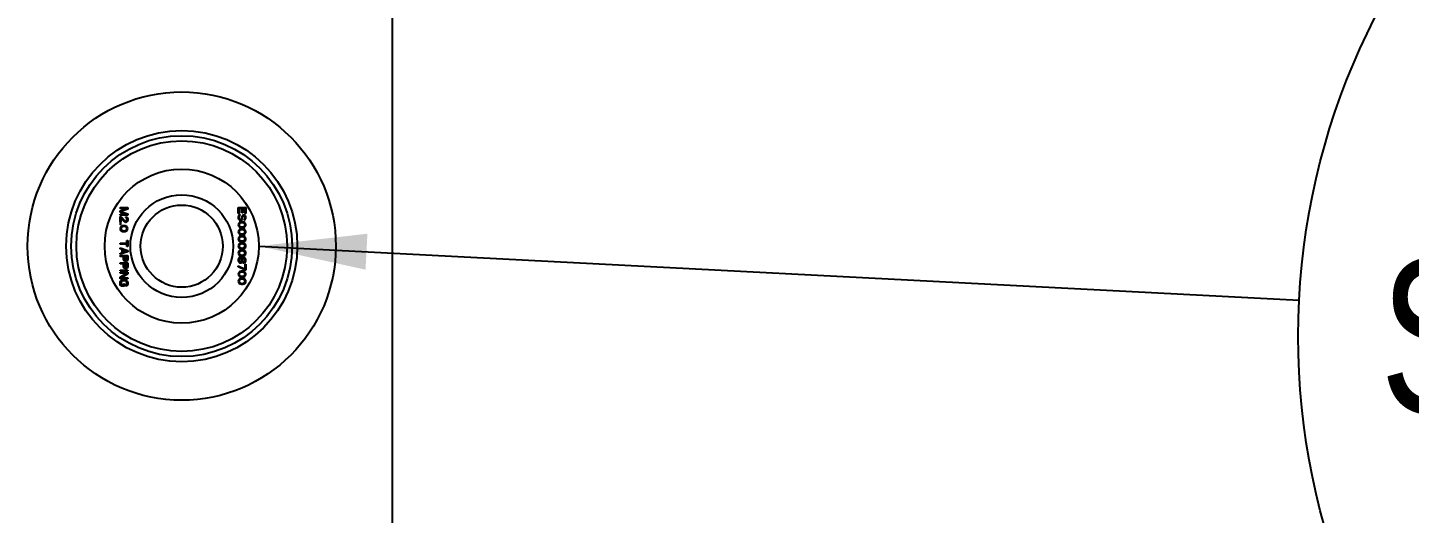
# Model space of a CAD drawing. Header units: millimetres. Extents: x 0 to 841, y 0 to 594.
# Drawn here: x 701.07 to 727.97, y 459.54 to 468.99 of the extents above; entities that cross this region are included whole.
import ezdxf

# ---------------------------------------------------------------- set-up
doc = ezdxf.new("R2010")
doc.units = ezdxf.units.MM
doc.header["$LTSCALE"] = 46.255
doc.layers.get('0').update_dxf_attribs({"linetype": 'CONTINUOUS'})
doc.layers.add('ASSEM_MEM', color=7, linetype='CONTINUOUS')
doc.layers.add('DETAIL', color=7, linetype='CONTINUOUS')
doc.styles.get("Standard").update_dxf_attribs({"font": 'txt', "width": 0.8})
doc.dimstyles.get("Standard").update_dxf_attribs({"dimtxt": 3, "dimasz": 2.1, "dimexe": 2, "dimexo": 1, "dimtad": 1, "dimzin": 0, "dimdsep": 46, "dimtxsty": 'STANDARD', "dimblk": '_FILLED', "dimblk1": '_FILLED', "dimblk2": '_FILLED', "dimcen": 0.09, "dimazin": 0, "dimtol": 1, "dimtp": 0.01, "dimtm": 0.01, "dimtfac": 1, "dimtofl": 0, "dimtmove": 0, "dimatfit": 3, "dimldrblk": '_FILLED', "dimfxl": 1, "dimtolj": 1, "dimtzin": 0, "dimarcsym": 0})

# ---------------------------------------------------------------- blocks, each defined once
blk = doc.blocks.new('_FILLED')
at = {"color": 0, "linetype": 'BYBLOCK'}
blk.add_solid([(0, 0), (-1, 0.167), (-1, -0.167)], dxfattribs=at)
blk = doc.blocks.new('BALLOON_BL30', base_point=(739.403, 462.985))
at = {"layer": 'DETAIL', "color": 7, "linetype": 'CONTINUOUS'}
blk.add_circle((739.403, 462.985), 13.593, dxfattribs=at)
at = {"layer": 'DETAIL', "color": 7, "linetype": 'CONTINUOUS', "insert": (727.403, 464.485), "char_height": 3, "width": 24, "attachment_point": 1, "line_spacing_factor": 0.9}
blk.add_mtext('Standoff 5', dxfattribs=at)

msp = doc.modelspace()

# ---------------------------------------------------------------- linework, layer by layer
at = {"layer": 'ASSEM_MEM', "color": 3, "linetype": 'CONTINUOUS'}
msp.add_line((708.172, 510.388), (708.172, 448.388), dxfattribs=at)
at = {"layer": 'ASSEM_MEM', "color": 1, "linetype": 'CONTINUOUS'}
for p, q in [((702.872, 465.488), (703.022, 465.488)), ((702.872, 465.469), (702.872, 465.488)), ((702.872, 465.426), (702.99, 465.469)), ((702.99, 465.469), (702.872, 465.469)), ((702.872, 465.401), (702.872, 465.426)), ((703.022, 465.46), (702.888, 465.413)), ((703.022, 465.488), (703.022, 465.46)), ((705.172, 465.488), (705.322, 465.488)), ((705.172, 465.376), (705.172, 465.488)), ((705.242, 465.469), (705.191, 465.469)), ((705.191, 465.469), (705.191, 465.376)), ((705.242, 465.388), (705.242, 465.469)), ((705.303, 465.469), (705.261, 465.469)), ((705.261, 465.469), (705.261, 465.388)), ((705.303, 465.376), (705.303, 465.469)), ((705.322, 465.488), (705.322, 465.376)), ((702.99, 465.357), (702.872, 465.401)), ((702.872, 465.357), (702.99, 465.357)), ((702.872, 465.338), (702.872, 465.357)), ((703.022, 465.338), (702.872, 465.338)), ((702.872, 465.313), (702.888, 465.313)), ((702.872, 465.201), (702.872, 465.313)), ((702.888, 465.201), (702.872, 465.201)), ((702.872, 465.176), (702.888, 465.176)), ((702.872, 465.16), (702.872, 465.176)), ((702.888, 465.16), (702.872, 465.16)), ((702.888, 465.413), (703.022, 465.366)), ((702.888, 465.313), (702.968, 465.226)), ((702.888, 465.288), (702.888, 465.201)), ((702.958, 465.21), (702.888, 465.288)), ((702.888, 465.176), (702.888, 465.16)), ((702.968, 465.204), (702.958, 465.21)), ((702.968, 465.226), (702.98, 465.219)), ((702.98, 465.201), (702.968, 465.204)), ((702.98, 465.219), (702.987, 465.219)), ((702.987, 465.201), (702.98, 465.201)), ((702.987, 465.31), (703, 465.307)), ((702.987, 465.294), (702.987, 465.31)), ((702.996, 465.288), (702.987, 465.294)), ((702.987, 465.219), (702.996, 465.226)), ((703, 465.204), (702.987, 465.201)), ((703.003, 465.279), (702.996, 465.288)), ((702.996, 465.226), (703.003, 465.235)), ((703, 465.307), (703.012, 465.294)), ((703.012, 465.216), (703, 465.204)), ((703.006, 465.263), (703.003, 465.279)), ((703.003, 465.235), (703.006, 465.251)), ((703.006, 465.251), (703.006, 465.263)), ((703.012, 465.294), (703.019, 465.282)), ((703.019, 465.229), (703.012, 465.216)), ((703.019, 465.282), (703.022, 465.26)), ((703.022, 465.248), (703.019, 465.229)), ((703.022, 465.366), (703.022, 465.338)), ((703.022, 465.26), (703.022, 465.248)), ((705.191, 465.376), (705.172, 465.376)), ((705.175, 465.323), (705.172, 465.307)), ((705.172, 465.307), (705.172, 465.282)), ((705.172, 465.282), (705.175, 465.266)), ((705.175, 465.173), (705.172, 465.154)), ((705.172, 465.154), (705.175, 465.135)), ((705.185, 465.338), (705.175, 465.323)), ((705.175, 465.266), (705.181, 465.254)), ((705.185, 465.188), (705.175, 465.173)), ((705.181, 465.254), (705.194, 465.241)), ((705.201, 465.348), (705.185, 465.338)), ((705.194, 465.198), (705.185, 465.188)), ((705.191, 465.169), (705.188, 465.154)), ((705.188, 465.154), (705.191, 465.138)), ((705.191, 465.307), (705.194, 465.319)), ((705.191, 465.282), (705.191, 465.307)), ((705.194, 465.269), (705.191, 465.282)), ((705.197, 465.179), (705.191, 465.169)), ((705.194, 465.319), (705.204, 465.329)), ((705.201, 465.26), (705.194, 465.269)), ((705.194, 465.241), (705.207, 465.235)), ((705.207, 465.204), (705.194, 465.198)), ((705.217, 465.191), (705.197, 465.179)), ((705.213, 465.351), (705.201, 465.348)), ((705.21, 465.254), (705.201, 465.26)), ((705.204, 465.329), (705.213, 465.332)), ((705.207, 465.235), (705.223, 465.235)), ((705.217, 465.207), (705.207, 465.204)), ((705.22, 465.254), (705.21, 465.254)), ((705.213, 465.332), (705.213, 465.351)), ((705.233, 465.21), (705.217, 465.207)), ((705.236, 465.194), (705.217, 465.191)), ((705.229, 465.26), (705.22, 465.254)), ((705.223, 465.235), (705.236, 465.241)), ((705.236, 465.269), (705.229, 465.26)), ((705.261, 465.21), (705.233, 465.21)), ((705.239, 465.282), (705.236, 465.269)), ((705.236, 465.241), (705.248, 465.254)), ((705.258, 465.194), (705.236, 465.194)), ((705.242, 465.313), (705.239, 465.301)), ((705.239, 465.301), (705.239, 465.282)), ((705.261, 465.388), (705.242, 465.388)), ((705.248, 465.326), (705.242, 465.313)), ((705.261, 465.338), (705.248, 465.326)), ((705.248, 465.254), (705.255, 465.266)), ((705.255, 465.266), (705.258, 465.282)), ((705.258, 465.301), (705.261, 465.31)), ((705.258, 465.282), (705.258, 465.301)), ((705.277, 465.191), (705.258, 465.194)), ((705.274, 465.341), (705.261, 465.338)), ((705.261, 465.31), (705.268, 465.319)), ((705.277, 465.207), (705.261, 465.21)), ((705.268, 465.319), (705.277, 465.323)), ((705.287, 465.341), (705.274, 465.341)), ((705.277, 465.323), (705.284, 465.323)), ((705.287, 465.204), (705.277, 465.207)), ((705.296, 465.179), (705.277, 465.191)), ((705.284, 465.323), (705.293, 465.319)), ((705.3, 465.338), (705.287, 465.341)), ((705.293, 465.266), (705.287, 465.263)), ((705.287, 465.263), (705.287, 465.244)), ((705.287, 465.244), (705.296, 465.248)), ((705.3, 465.198), (705.287, 465.204)), ((705.293, 465.319), (705.3, 465.31)), ((705.3, 465.273), (705.293, 465.266)), ((705.296, 465.248), (705.309, 465.257)), ((705.303, 465.169), (705.296, 465.179)), ((705.312, 465.326), (705.3, 465.338)), ((705.3, 465.31), (705.303, 465.301)), ((705.303, 465.282), (705.3, 465.273)), ((705.309, 465.188), (705.3, 465.198)), ((705.322, 465.376), (705.303, 465.376)), ((705.303, 465.301), (705.303, 465.282)), ((705.306, 465.154), (705.303, 465.169)), ((705.303, 465.138), (705.306, 465.154)), ((705.309, 465.257), (705.319, 465.269)), ((705.319, 465.173), (705.309, 465.188)), ((705.319, 465.313), (705.312, 465.326)), ((705.322, 465.301), (705.319, 465.313)), ((705.319, 465.269), (705.322, 465.285)), ((705.322, 465.154), (705.319, 465.173)), ((705.319, 465.135), (705.322, 465.154)), ((705.322, 465.285), (705.322, 465.301)), ((702.875, 465.098), (702.872, 465.079)), ((702.872, 465.079), (702.875, 465.06)), ((702.885, 465.113), (702.875, 465.098)), ((702.875, 465.06), (702.885, 465.044)), ((702.894, 465.123), (702.885, 465.113)), ((702.885, 465.044), (702.894, 465.035)), ((702.891, 465.094), (702.888, 465.079)), ((702.888, 465.079), (702.891, 465.063)), ((702.897, 465.104), (702.891, 465.094)), ((702.891, 465.063), (702.897, 465.054)), ((702.907, 465.129), (702.894, 465.123)), ((702.894, 465.035), (702.907, 465.029)), ((702.917, 465.116), (702.897, 465.104)), ((702.897, 465.054), (702.917, 465.041)), ((702.917, 465.132), (702.907, 465.129)), ((702.907, 465.029), (702.917, 465.026)), ((702.933, 465.135), (702.917, 465.132)), ((702.936, 465.119), (702.917, 465.116)), ((702.917, 465.041), (702.936, 465.038)), ((702.917, 465.026), (702.933, 465.023)), ((702.961, 465.135), (702.933, 465.135)), ((702.933, 465.023), (702.961, 465.023)), ((702.958, 465.119), (702.936, 465.119)), ((702.936, 465.038), (702.958, 465.038)), ((702.977, 465.116), (702.958, 465.119)), ((702.958, 465.038), (702.977, 465.041)), ((702.977, 465.132), (702.961, 465.135)), ((702.961, 465.023), (702.977, 465.026)), ((702.987, 465.129), (702.977, 465.132)), ((702.996, 465.104), (702.977, 465.116)), ((702.977, 465.041), (702.996, 465.054)), ((702.977, 465.026), (702.987, 465.029)), ((703, 465.123), (702.987, 465.129)), ((702.987, 465.029), (703, 465.035)), ((703.003, 465.094), (702.996, 465.104)), ((702.996, 465.054), (703.003, 465.063)), ((703.009, 465.113), (703, 465.123)), ((703, 465.035), (703.009, 465.044)), ((703.006, 465.079), (703.003, 465.094)), ((703.003, 465.063), (703.006, 465.079)), ((703.019, 465.098), (703.009, 465.113)), ((703.009, 465.044), (703.019, 465.06)), ((703.022, 465.079), (703.019, 465.098)), ((703.019, 465.06), (703.022, 465.079)), ((705.175, 465.035), (705.172, 465.016)), ((705.172, 465.016), (705.175, 464.998)), ((705.175, 464.898), (705.172, 464.879)), ((705.172, 464.879), (705.175, 464.86)), ((705.175, 465.135), (705.185, 465.119)), ((705.185, 465.051), (705.175, 465.035)), ((705.175, 464.998), (705.185, 464.982)), ((705.185, 464.913), (705.175, 464.898)), ((705.185, 465.119), (705.194, 465.11)), ((705.194, 465.06), (705.185, 465.051)), ((705.185, 464.982), (705.194, 464.973)), ((705.194, 464.923), (705.185, 464.913)), ((705.191, 465.032), (705.188, 465.016)), ((705.188, 465.016), (705.191, 465.001)), ((705.191, 464.894), (705.188, 464.879)), ((705.188, 464.879), (705.191, 464.863)), ((705.191, 465.138), (705.197, 465.129)), ((705.197, 465.041), (705.191, 465.032)), ((705.191, 465.001), (705.197, 464.991)), ((705.197, 464.904), (705.191, 464.894)), ((705.194, 465.11), (705.207, 465.104)), ((705.207, 465.066), (705.194, 465.06)), ((705.194, 464.973), (705.207, 464.966)), ((705.207, 464.929), (705.194, 464.923)), ((705.197, 465.129), (705.217, 465.116)), ((705.217, 465.054), (705.197, 465.041)), ((705.197, 464.991), (705.217, 464.979)), ((705.217, 464.916), (705.197, 464.904)), ((705.207, 465.104), (705.217, 465.101)), ((705.217, 465.069), (705.207, 465.066)), ((705.207, 464.966), (705.217, 464.963)), ((705.217, 464.932), (705.207, 464.929)), ((705.217, 465.116), (705.236, 465.113)), ((705.217, 465.101), (705.233, 465.098)), ((705.233, 465.073), (705.217, 465.069)), ((705.236, 465.057), (705.217, 465.054)), ((705.217, 464.979), (705.236, 464.976)), ((705.217, 464.963), (705.233, 464.96)), ((705.233, 464.935), (705.217, 464.932)), ((705.236, 464.919), (705.217, 464.916)), ((705.233, 465.098), (705.261, 465.098)), ((705.261, 465.073), (705.233, 465.073)), ((705.233, 464.96), (705.261, 464.96)), ((705.261, 464.935), (705.233, 464.935)), ((705.236, 465.113), (705.258, 465.113)), ((705.258, 465.057), (705.236, 465.057)), ((705.236, 464.976), (705.258, 464.976)), ((705.258, 464.919), (705.236, 464.919)), ((705.258, 465.113), (705.277, 465.116)), ((705.277, 465.054), (705.258, 465.057)), ((705.258, 464.976), (705.277, 464.979)), ((705.277, 464.916), (705.258, 464.919)), ((705.261, 465.098), (705.277, 465.101)), ((705.277, 465.069), (705.261, 465.073)), ((705.261, 464.96), (705.277, 464.963)), ((705.277, 464.932), (705.261, 464.935)), ((705.277, 465.116), (705.296, 465.129)), ((705.277, 465.101), (705.287, 465.104)), ((705.287, 465.066), (705.277, 465.069)), ((705.296, 465.041), (705.277, 465.054)), ((705.277, 464.979), (705.296, 464.991)), ((705.277, 464.963), (705.287, 464.966)), ((705.287, 464.929), (705.277, 464.932)), ((705.296, 464.904), (705.277, 464.916)), ((705.287, 465.104), (705.3, 465.11)), ((705.3, 465.06), (705.287, 465.066)), ((705.287, 464.966), (705.3, 464.973)), ((705.3, 464.923), (705.287, 464.929)), ((705.296, 465.129), (705.303, 465.138)), ((705.303, 465.032), (705.296, 465.041)), ((705.296, 464.991), (705.303, 465.001)), ((705.303, 464.894), (705.296, 464.904)), ((705.3, 465.11), (705.309, 465.119)), ((705.309, 465.051), (705.3, 465.06)), ((705.3, 464.973), (705.309, 464.982)), ((705.309, 464.913), (705.3, 464.923)), ((705.306, 465.016), (705.303, 465.032)), ((705.303, 465.001), (705.306, 465.016)), ((705.306, 464.879), (705.303, 464.894)), ((705.303, 464.863), (705.306, 464.879)), ((705.309, 465.119), (705.319, 465.135)), ((705.319, 465.035), (705.309, 465.051)), ((705.309, 464.982), (705.319, 464.998)), ((705.319, 464.898), (705.309, 464.913)), ((705.322, 465.016), (705.319, 465.035)), ((705.319, 464.998), (705.322, 465.016)), ((705.322, 464.879), (705.319, 464.898)), ((705.319, 464.86), (705.322, 464.879)), ((702.872, 464.798), (703.006, 464.798)), ((702.872, 464.779), (702.872, 464.798)), ((703.006, 464.779), (702.872, 464.779)), ((702.872, 464.704), (703.022, 464.654)), ((702.872, 464.685), (702.872, 464.704)), ((702.91, 464.673), (702.872, 464.685)), ((703.022, 464.629), (702.872, 464.579)), ((702.872, 464.598), (702.91, 464.61)), ((702.91, 464.61), (702.91, 464.673)), ((702.923, 464.669), (703.009, 464.641)), ((702.923, 464.613), (702.923, 464.669)), ((703.009, 464.641), (702.923, 464.613)), ((703.006, 464.848), (703.022, 464.848)), ((703.006, 464.798), (703.006, 464.848)), ((703.006, 464.729), (703.006, 464.779)), ((703.022, 464.729), (703.006, 464.729)), ((703.022, 464.848), (703.022, 464.729)), ((703.022, 464.654), (703.022, 464.629)), ((705.175, 464.76), (705.172, 464.741)), ((705.172, 464.741), (705.175, 464.723)), ((705.175, 464.623), (705.172, 464.604)), ((705.175, 464.86), (705.185, 464.844)), ((705.185, 464.776), (705.175, 464.76)), ((705.175, 464.723), (705.185, 464.707)), ((705.185, 464.638), (705.175, 464.623)), ((705.185, 464.844), (705.194, 464.835)), ((705.194, 464.785), (705.185, 464.776)), ((705.185, 464.707), (705.194, 464.698)), ((705.194, 464.648), (705.185, 464.638)), ((705.191, 464.757), (705.188, 464.741)), ((705.188, 464.741), (705.191, 464.726)), ((705.191, 464.619), (705.188, 464.604)), ((705.191, 464.863), (705.197, 464.854)), ((705.197, 464.766), (705.191, 464.757)), ((705.191, 464.726), (705.197, 464.716)), ((705.197, 464.629), (705.191, 464.619)), ((705.194, 464.835), (705.207, 464.829)), ((705.207, 464.791), (705.194, 464.785)), ((705.194, 464.698), (705.207, 464.691)), ((705.207, 464.654), (705.194, 464.648)), ((705.197, 464.854), (705.217, 464.841)), ((705.217, 464.779), (705.197, 464.766)), ((705.197, 464.716), (705.217, 464.704)), ((705.217, 464.641), (705.197, 464.629)), ((705.207, 464.829), (705.217, 464.826)), ((705.217, 464.794), (705.207, 464.791)), ((705.207, 464.691), (705.217, 464.688)), ((705.217, 464.657), (705.207, 464.654)), ((705.217, 464.841), (705.236, 464.838)), ((705.217, 464.826), (705.233, 464.823)), ((705.233, 464.798), (705.217, 464.794)), ((705.236, 464.782), (705.217, 464.779)), ((705.217, 464.704), (705.236, 464.701)), ((705.217, 464.688), (705.233, 464.685)), ((705.233, 464.66), (705.217, 464.657)), ((705.236, 464.644), (705.217, 464.641)), ((705.233, 464.823), (705.261, 464.823)), ((705.261, 464.798), (705.233, 464.798)), ((705.233, 464.685), (705.261, 464.685)), ((705.261, 464.66), (705.233, 464.66)), ((705.236, 464.838), (705.258, 464.838)), ((705.258, 464.782), (705.236, 464.782)), ((705.236, 464.701), (705.258, 464.701)), ((705.258, 464.644), (705.236, 464.644)), ((705.258, 464.838), (705.277, 464.841)), ((705.277, 464.779), (705.258, 464.782)), ((705.258, 464.701), (705.277, 464.704)), ((705.277, 464.641), (705.258, 464.644)), ((705.261, 464.823), (705.277, 464.826)), ((705.277, 464.794), (705.261, 464.798)), ((705.261, 464.685), (705.277, 464.688)), ((705.277, 464.657), (705.261, 464.66)), ((705.277, 464.841), (705.296, 464.854)), ((705.277, 464.826), (705.287, 464.829)), ((705.287, 464.791), (705.277, 464.794)), ((705.296, 464.766), (705.277, 464.779)), ((705.277, 464.704), (705.296, 464.716)), ((705.277, 464.688), (705.287, 464.691)), ((705.287, 464.654), (705.277, 464.657)), ((705.296, 464.629), (705.277, 464.641)), ((705.287, 464.829), (705.3, 464.835)), ((705.3, 464.785), (705.287, 464.791)), ((705.287, 464.691), (705.3, 464.698)), ((705.3, 464.648), (705.287, 464.654)), ((705.296, 464.854), (705.303, 464.863)), ((705.303, 464.757), (705.296, 464.766)), ((705.296, 464.716), (705.303, 464.726)), ((705.303, 464.619), (705.296, 464.629)), ((705.3, 464.835), (705.309, 464.844)), ((705.309, 464.776), (705.3, 464.785)), ((705.3, 464.698), (705.309, 464.707)), ((705.309, 464.638), (705.3, 464.648)), ((705.306, 464.741), (705.303, 464.757)), ((705.303, 464.726), (705.306, 464.741)), ((705.306, 464.604), (705.303, 464.619)), ((705.309, 464.844), (705.319, 464.86)), ((705.319, 464.76), (705.309, 464.776)), ((705.309, 464.707), (705.319, 464.723)), ((705.319, 464.623), (705.309, 464.638)), ((705.322, 464.741), (705.319, 464.76)), ((705.319, 464.723), (705.322, 464.741)), ((705.322, 464.604), (705.319, 464.623)), ((702.872, 464.579), (702.872, 464.598)), ((702.872, 464.554), (703.022, 464.554)), ((702.872, 464.535), (702.872, 464.554)), ((702.939, 464.535), (702.872, 464.535)), ((702.872, 464.413), (703.022, 464.413)), ((702.872, 464.394), (702.872, 464.413)), ((702.939, 464.394), (702.872, 464.394)), ((702.939, 464.479), (702.939, 464.535)), ((702.942, 464.463), (702.939, 464.479)), ((702.939, 464.338), (702.939, 464.394)), ((702.942, 464.323), (702.939, 464.338)), ((702.952, 464.451), (702.942, 464.463)), ((702.964, 464.441), (702.952, 464.451)), ((703.006, 464.535), (702.958, 464.535)), ((702.958, 464.535), (702.958, 464.476)), ((702.958, 464.476), (702.961, 464.466)), ((703.006, 464.394), (702.958, 464.394)), ((702.958, 464.394), (702.958, 464.335)), ((702.961, 464.466), (702.968, 464.46)), ((702.974, 464.438), (702.964, 464.441)), ((702.968, 464.46), (702.977, 464.457)), ((702.987, 464.438), (702.974, 464.438)), ((702.977, 464.457), (702.987, 464.457)), ((702.987, 464.457), (702.996, 464.46)), ((702.996, 464.441), (702.987, 464.438)), ((702.996, 464.46), (703.003, 464.466)), ((703.009, 464.451), (702.996, 464.441)), ((703.003, 464.466), (703.006, 464.476)), ((703.006, 464.476), (703.006, 464.535)), ((703.006, 464.335), (703.006, 464.394)), ((703.019, 464.463), (703.009, 464.451)), ((703.022, 464.479), (703.019, 464.463)), ((703.022, 464.338), (703.019, 464.323)), ((703.022, 464.554), (703.022, 464.479)), ((703.022, 464.413), (703.022, 464.338)), ((705.172, 464.604), (705.175, 464.585)), ((705.175, 464.491), (705.172, 464.476)), ((705.172, 464.476), (705.172, 464.457)), ((705.172, 464.457), (705.175, 464.441)), ((705.172, 464.354), (705.306, 464.291)), ((705.172, 464.335), (705.172, 464.354)), ((705.175, 464.585), (705.185, 464.569)), ((705.185, 464.507), (705.175, 464.491)), ((705.175, 464.441), (705.185, 464.426)), ((705.185, 464.569), (705.194, 464.56)), ((705.194, 464.516), (705.185, 464.507)), ((705.185, 464.426), (705.194, 464.416)), ((705.188, 464.604), (705.191, 464.588)), ((705.191, 464.485), (705.188, 464.473)), ((705.188, 464.473), (705.188, 464.46)), ((705.188, 464.46), (705.191, 464.448)), ((705.191, 464.588), (705.197, 464.579)), ((705.197, 464.498), (705.191, 464.485)), ((705.191, 464.448), (705.197, 464.435)), ((705.194, 464.56), (705.207, 464.554)), ((705.21, 464.523), (705.194, 464.516)), ((705.194, 464.416), (705.21, 464.41)), ((705.197, 464.579), (705.217, 464.566)), ((705.21, 464.507), (705.197, 464.498)), ((705.197, 464.435), (705.21, 464.426)), ((705.207, 464.554), (705.217, 464.551)), ((705.22, 464.523), (705.21, 464.523)), ((705.22, 464.507), (705.21, 464.507)), ((705.21, 464.426), (705.22, 464.426)), ((705.21, 464.41), (705.22, 464.41)), ((705.217, 464.566), (705.236, 464.563)), ((705.217, 464.551), (705.233, 464.548)), ((705.236, 464.516), (705.22, 464.523)), ((705.233, 464.498), (705.22, 464.507)), ((705.22, 464.426), (705.233, 464.435)), ((705.22, 464.41), (705.236, 464.416)), ((705.233, 464.548), (705.261, 464.548)), ((705.239, 464.485), (705.233, 464.498)), ((705.233, 464.435), (705.239, 464.448)), ((705.236, 464.563), (705.258, 464.563)), ((705.245, 464.504), (705.236, 464.516)), ((705.236, 464.416), (705.245, 464.429)), ((705.242, 464.473), (705.239, 464.485)), ((705.239, 464.448), (705.242, 464.46)), ((705.242, 464.46), (705.242, 464.473)), ((705.248, 464.498), (705.245, 464.504)), ((705.245, 464.429), (705.248, 464.435)), ((705.252, 464.504), (705.248, 464.498)), ((705.248, 464.435), (705.252, 464.429)), ((705.261, 464.513), (705.252, 464.504)), ((705.252, 464.429), (705.261, 464.419)), ((705.258, 464.485), (705.255, 464.473)), ((705.255, 464.473), (705.255, 464.46)), ((705.255, 464.46), (705.258, 464.448)), ((705.258, 464.563), (705.277, 464.566)), ((705.268, 464.498), (705.258, 464.485)), ((705.258, 464.448), (705.268, 464.435)), ((705.261, 464.548), (705.277, 464.551)), ((705.274, 464.519), (705.261, 464.513)), ((705.261, 464.419), (705.274, 464.413)), ((705.277, 464.504), (705.268, 464.498)), ((705.268, 464.435), (705.277, 464.429)), ((705.284, 464.519), (705.274, 464.519)), ((705.274, 464.413), (705.284, 464.413)), ((705.277, 464.566), (705.296, 464.579)), ((705.277, 464.551), (705.287, 464.554)), ((705.284, 464.504), (705.277, 464.504)), ((705.277, 464.429), (705.284, 464.429)), ((705.3, 464.513), (705.284, 464.519)), ((705.293, 464.498), (705.284, 464.504)), ((705.284, 464.429), (705.293, 464.435)), ((705.284, 464.413), (705.3, 464.419)), ((705.287, 464.554), (705.3, 464.56)), ((705.303, 464.485), (705.293, 464.498)), ((705.293, 464.435), (705.303, 464.448)), ((705.296, 464.579), (705.303, 464.588)), ((705.3, 464.56), (705.309, 464.569)), ((705.309, 464.504), (705.3, 464.513)), ((705.3, 464.419), (705.309, 464.429)), ((705.303, 464.588), (705.306, 464.604)), ((705.306, 464.473), (705.303, 464.485)), ((705.303, 464.448), (705.306, 464.46)), ((705.306, 464.46), (705.306, 464.473)), ((705.306, 464.385), (705.322, 464.385)), ((705.306, 464.291), (705.306, 464.385)), ((705.309, 464.569), (705.319, 464.585)), ((705.319, 464.488), (705.309, 464.504)), ((705.309, 464.429), (705.319, 464.444)), ((705.319, 464.585), (705.322, 464.604)), ((705.322, 464.473), (705.319, 464.488)), ((705.319, 464.444), (705.322, 464.46)), ((705.322, 464.46), (705.322, 464.473)), ((705.322, 464.385), (705.322, 464.273)), ((702.872, 464.273), (703.022, 464.273)), ((702.872, 464.254), (702.872, 464.273)), ((703.022, 464.254), (702.872, 464.254)), ((702.872, 464.229), (703.022, 464.229)), ((702.872, 464.21), (702.872, 464.229)), ((702.872, 464.132), (703.003, 464.21)), ((703.003, 464.21), (702.872, 464.21)), ((702.872, 464.104), (702.872, 464.132)), ((703.022, 464.104), (702.872, 464.104)), ((702.881, 464.057), (702.894, 464.069)), ((703.022, 464.201), (702.894, 464.123)), ((702.894, 464.123), (703.022, 464.123)), ((702.894, 464.069), (702.907, 464.076)), ((702.907, 464.076), (702.923, 464.079)), ((702.923, 464.079), (702.971, 464.079)), ((702.952, 464.31), (702.942, 464.323)), ((702.964, 464.301), (702.952, 464.31)), ((702.958, 464.335), (702.961, 464.326)), ((702.961, 464.326), (702.968, 464.319)), ((702.974, 464.298), (702.964, 464.301)), ((702.968, 464.319), (702.977, 464.316)), ((702.971, 464.079), (702.987, 464.076)), ((702.987, 464.298), (702.974, 464.298)), ((702.977, 464.316), (702.987, 464.316)), ((702.987, 464.316), (702.996, 464.319)), ((702.996, 464.301), (702.987, 464.298)), ((702.987, 464.076), (703, 464.069)), ((702.996, 464.319), (703.003, 464.326)), ((703.009, 464.31), (702.996, 464.301)), ((703, 464.069), (703.012, 464.057)), ((703.003, 464.326), (703.006, 464.335)), ((703.019, 464.323), (703.009, 464.31)), ((703.022, 464.273), (703.022, 464.254)), ((703.022, 464.229), (703.022, 464.201)), ((703.022, 464.123), (703.022, 464.104)), ((705.306, 464.273), (705.172, 464.335)), ((705.175, 464.21), (705.172, 464.191)), ((705.172, 464.191), (705.175, 464.173)), ((705.175, 464.073), (705.172, 464.054)), ((705.185, 464.226), (705.175, 464.21)), ((705.175, 464.173), (705.185, 464.157)), ((705.185, 464.088), (705.175, 464.073)), ((705.194, 464.235), (705.185, 464.226)), ((705.185, 464.157), (705.194, 464.148)), ((705.194, 464.098), (705.185, 464.088)), ((705.191, 464.207), (705.188, 464.191)), ((705.188, 464.191), (705.191, 464.176)), ((705.191, 464.069), (705.188, 464.054)), ((705.197, 464.216), (705.191, 464.207)), ((705.191, 464.176), (705.197, 464.166)), ((705.197, 464.079), (705.191, 464.069)), ((705.207, 464.241), (705.194, 464.235)), ((705.194, 464.148), (705.207, 464.141)), ((705.207, 464.104), (705.194, 464.098)), ((705.217, 464.229), (705.197, 464.216)), ((705.197, 464.166), (705.217, 464.154)), ((705.217, 464.091), (705.197, 464.079)), ((705.217, 464.244), (705.207, 464.241)), ((705.207, 464.141), (705.217, 464.138)), ((705.217, 464.107), (705.207, 464.104)), ((705.233, 464.248), (705.217, 464.244)), ((705.236, 464.232), (705.217, 464.229)), ((705.217, 464.154), (705.236, 464.151)), ((705.217, 464.138), (705.233, 464.135)), ((705.233, 464.11), (705.217, 464.107)), ((705.236, 464.094), (705.217, 464.091)), ((705.261, 464.248), (705.233, 464.248)), ((705.233, 464.135), (705.261, 464.135)), ((705.261, 464.11), (705.233, 464.11)), ((705.258, 464.232), (705.236, 464.232)), ((705.236, 464.151), (705.258, 464.151)), ((705.258, 464.094), (705.236, 464.094)), ((705.277, 464.229), (705.258, 464.232)), ((705.258, 464.151), (705.277, 464.154)), ((705.277, 464.091), (705.258, 464.094)), ((705.277, 464.244), (705.261, 464.248)), ((705.261, 464.135), (705.277, 464.138)), ((705.277, 464.107), (705.261, 464.11)), ((705.287, 464.241), (705.277, 464.244)), ((705.296, 464.216), (705.277, 464.229)), ((705.277, 464.154), (705.296, 464.166)), ((705.277, 464.138), (705.287, 464.141)), ((705.287, 464.104), (705.277, 464.107)), ((705.296, 464.079), (705.277, 464.091)), ((705.3, 464.235), (705.287, 464.241)), ((705.287, 464.141), (705.3, 464.148)), ((705.3, 464.098), (705.287, 464.104)), ((705.303, 464.207), (705.296, 464.216)), ((705.296, 464.166), (705.303, 464.176)), ((705.303, 464.069), (705.296, 464.079)), ((705.309, 464.226), (705.3, 464.235)), ((705.3, 464.148), (705.309, 464.157)), ((705.309, 464.088), (705.3, 464.098)), ((705.306, 464.191), (705.303, 464.207)), ((705.303, 464.176), (705.306, 464.191)), ((705.306, 464.054), (705.303, 464.069)), ((705.322, 464.273), (705.306, 464.273)), ((705.319, 464.21), (705.309, 464.226)), ((705.309, 464.157), (705.319, 464.173)), ((705.319, 464.073), (705.309, 464.088)), ((705.322, 464.191), (705.319, 464.21)), ((705.319, 464.173), (705.322, 464.191)), ((705.322, 464.054), (705.319, 464.073)), ((702.872, 464.029), (702.875, 464.044)), ((702.872, 464.001), (702.872, 464.029)), ((702.875, 463.985), (702.872, 464.001)), ((702.875, 464.044), (702.881, 464.057)), ((702.881, 463.973), (702.875, 463.985)), ((702.894, 463.96), (702.881, 463.973)), ((702.894, 464.041), (702.891, 464.029)), ((702.891, 464.029), (702.891, 464.001)), ((702.891, 464.001), (702.894, 463.988)), ((702.901, 464.051), (702.894, 464.041)), ((702.894, 463.988), (702.901, 463.979)), ((702.907, 463.957), (702.894, 463.96)), ((702.91, 464.057), (702.901, 464.051)), ((702.901, 463.979), (702.91, 463.976)), ((702.955, 463.957), (702.907, 463.957)), ((702.923, 464.06), (702.91, 464.057)), ((702.91, 463.976), (702.936, 463.976)), ((702.971, 464.06), (702.923, 464.06)), ((702.936, 464.004), (702.955, 464.004)), ((702.936, 463.976), (702.936, 464.004)), ((702.955, 464.004), (702.955, 463.957)), ((702.984, 464.057), (702.971, 464.06)), ((702.993, 464.051), (702.984, 464.057)), ((702.984, 463.976), (702.993, 463.979)), ((702.984, 463.957), (702.984, 463.976)), ((703, 463.96), (702.984, 463.957)), ((703, 464.041), (702.993, 464.051)), ((702.993, 463.979), (703, 463.988)), ((703.003, 464.029), (703, 464.041)), ((703, 463.988), (703.003, 464.001)), ((703.012, 463.973), (703, 463.96)), ((703.003, 464.001), (703.003, 464.029)), ((703.012, 464.057), (703.019, 464.044)), ((703.019, 463.985), (703.012, 463.973)), ((703.019, 464.044), (703.022, 464.029)), ((703.022, 464.001), (703.019, 463.985)), ((703.022, 464.029), (703.022, 464.001)), ((705.172, 464.054), (705.175, 464.035)), ((705.175, 464.035), (705.185, 464.019)), ((705.185, 464.019), (705.194, 464.01)), ((705.188, 464.054), (705.191, 464.038)), ((705.191, 464.038), (705.197, 464.029)), ((705.194, 464.01), (705.207, 464.004)), ((705.197, 464.029), (705.217, 464.016)), ((705.207, 464.004), (705.217, 464.001)), ((705.217, 464.016), (705.236, 464.013)), ((705.217, 464.001), (705.233, 463.998)), ((705.233, 463.998), (705.261, 463.998)), ((705.236, 464.013), (705.258, 464.013)), ((705.258, 464.013), (705.277, 464.016)), ((705.261, 463.998), (705.277, 464.001)), ((705.277, 464.016), (705.296, 464.029)), ((705.277, 464.001), (705.287, 464.004)), ((705.287, 464.004), (705.3, 464.01)), ((705.296, 464.029), (705.303, 464.038)), ((705.3, 464.01), (705.309, 464.019)), ((705.303, 464.038), (705.306, 464.054)), ((705.309, 464.019), (705.319, 464.035)), ((705.319, 464.035), (705.322, 464.054))]:
    msp.add_line(p, q, dxfattribs=at)
at = {"layer": 'ASSEM_MEM', "color": 7, "linetype": 'CONTINUOUS'}
msp.add_circle((704.072, 464.738), 3, dxfattribs=at)
at = {"layer": 'ASSEM_MEM', "color": 7, "linetype": 'CONTINUOUS', "true_color": 0xff80d9}
for radius in [2.25, 2.15, 2.05, 1.5, 1, 0.8]:
    msp.add_circle((704.072, 464.738), radius, dxfattribs=at)

# ---------------------------------------------------------------- block references
at = {"layer": 'DETAIL', "color": 7, "linetype": 'CONTINUOUS'}
msp.add_blockref('BALLOON_BL30', (739.403, 462.985), dxfattribs=at)

# ---------------------------------------------------------------- leaders
msp.add_leader([(705.572, 464.738), (725.828, 463.688)], dimstyle='STANDARD', override={"dimtad": 0}, dxfattribs=at)

doc.saveas('drawing.dxf')
